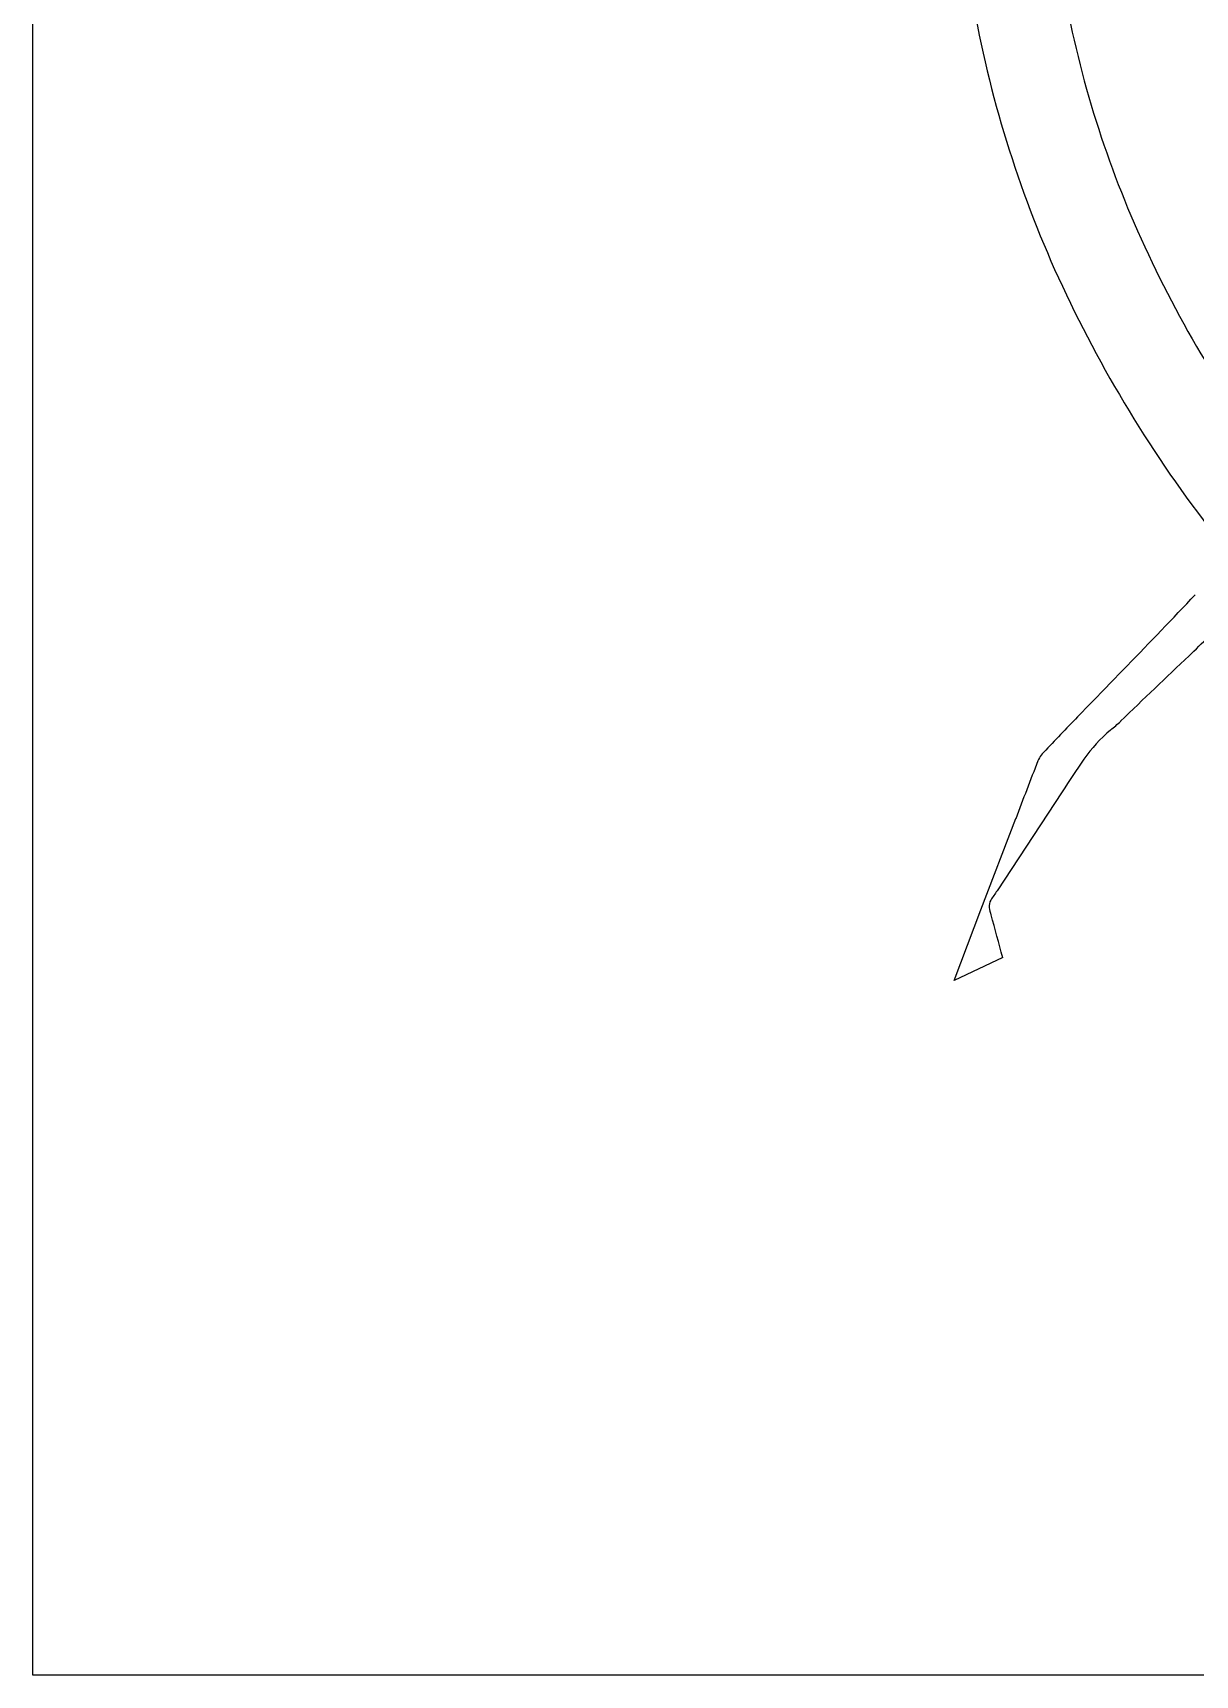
# Model space of a CAD drawing. Extents: x 0.45 to 8.09, y -8.91 to -0.36.
# Drawn here: x 0.454 to 1.317, y -8.908 to -7.688 of the extents above; entities that cross this region are included whole.
import ezdxf

# ---------------------------------------------------------------- set-up
doc = ezdxf.new("R2010")
doc.units = 0

msp = doc.modelspace()

# ---------------------------------------------------------------- linework, layer by layer
at = {"color": 3}
for p, q in [((0.4545, -8.9077), (0.4545, -0.3606)), ((8.0865, -8.9077), (0.4545, -8.9077))]:
    msp.add_line(p, q, dxfattribs=at)
at = {"color": 7}
for p, q in [((1.2186, -8.2518), (1.1704, -8.3253)), ((1.1583, -8.3395), (1.1842, -8.2717)), ((1.1384, -8.3918), (1.1583, -8.3395)), ((1.1745, -8.3749), (1.1384, -8.3918))]:
    msp.add_line(p, q, dxfattribs=at)
for centre, radius, start, end in [((1.9952, -7.5168), 0.7878, 189.3602, 203.8433), ((1.9901, -7.5178), 0.8506, 189.8521, 204.465), ((2.0897, -7.4727), 0.8921, 203.9828, 217.1789), ((2.0921, -7.4688), 0.9637, 204.6058, 217.9138), ((-7.9655, 0.7478), 12.8279, 316.03122, 316.35695), ((-0.0142, -6.7889), 1.9016, 314.2572, 315.485), ((-20.8394, 13.2436), 30.7689, 315.83338, 315.92765), ((8.3337, -15.5458), 10.197, 133.51298, 133.90772), ((2.9965, -9.909), 2.4605, 135.8301, 136.6792), ((1.3291, -8.2936), 0.1151, 130.3875, 144.9795), ((1.168, -8.0979), 0.1384, 308.701, 312.8512), ((3.8802, -9.2757), 2.8768, 158.6605, 159.5749), ((1.2252, -8.241), 0.0275, 132.9821, 153.6714), ((1.7568, -8.5927), 0.637, 145.024, 147.653), ((1.2974, -8.4165), 0.1564, 144.3139, 147.3806), ((1.1733, -8.3367), 0.00884, 149.9058, 186.5205), ((1.1939, -8.3339), 0.0296, 187.3691, 198.3365), ((-0.7485, -8.8845), 1.9894, 14.8409, 15.7877)]:
    msp.add_arc(centre, radius, start, end, dxfattribs=at)

doc.saveas('drawing.dxf')
